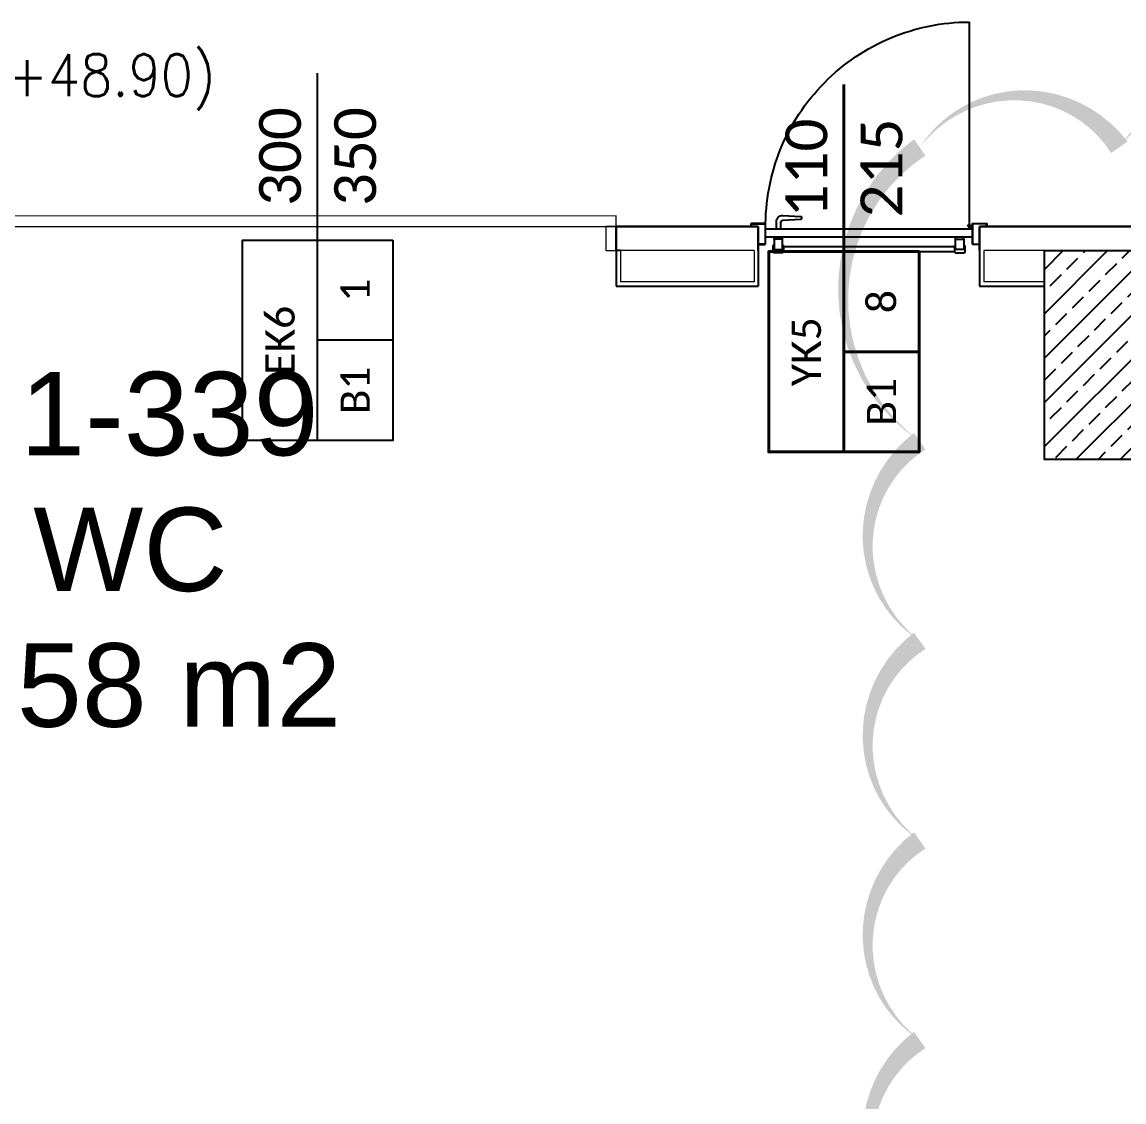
# Model space of a CAD drawing. Header units: metres. Extents: x -20317 to 2216, y -10281 to 3094.
# Drawn here: x -5608 to -5080, y -1154 to -636 of the extents above; entities that cross this region are included whole.
import ezdxf
from ezdxf.enums import TextEntityAlignment as Align

# ---------------------------------------------------------------- set-up
doc = ezdxf.new("R2010")
doc.units = ezdxf.units.M
doc.header["$MEASUREMENT"] = 0
doc.linetypes.add('HIDDEN', pattern=[9.525, 6.35, -3.175])
doc.linetypes.add('HIDDEN2', pattern=[0.1875, 0.125, -0.0625])
doc.layers.get('0').update_dxf_attribs({"color": 30, "lineweight": 0})
for name, color, linetype, lineweight in [('Ag-110', 3, 'Continuous', 30), ('Ag-120', 2, 'Continuous', 9), ('AG-DOOR-NOTATION-FIRE', 1, 'Continuous', 40), ('AG-Wall', 4, 'Continuous', 20), ('AI-040 @ 250', 2, 'Continuous', 20), ('HOLD', 7, 'Continuous', 0)]:
    doc.layers.add(name, color=color, linetype=linetype, lineweight=lineweight)
for name, color, linetype in [('AG-DOOR', 2, 'Continuous'), ('AG-DOOR-NOTATION-ROLLING', 52, 'Continuous'), ('AG-DOOR-OPENING', 9, 'HIDDEN'), ('AG-PLASTER', 73, 'Continuous'), ('V-0_Hatch_Concrete', 252, 'Continuous'), ('V-0_Notation_Level_200', 2, 'Continuous'), ('V-0_Notation_Level_200 @ 1', 2, 'Continuous'), ('V-0_Notation_Level_200 @ 10', 2, 'Continuous'), ('V-0_Notation_Level_200 @ 50', 2, 'Continuous'), ('V-2_Column', 160, 'Continuous')]:
    doc.layers.add(name, color=color, linetype=linetype)
doc.styles.add('$0$ARIAL', font='arial.ttf', dxfattribs={"width": 0.9})
doc.styles.add('CALIBRI LIGHT', font='calibril.ttf')
doc.styles.add('KOT', font='simplex.shx', dxfattribs={"width": 0.9})

# ---------------------------------------------------------------- blocks, each defined once
blk = doc.blocks.new('*U16')
at = {"style": '$0$ARIAL'}
for tag, p in [('NO', (1.676, 0.8)), ('MAHAL', (1.676, -1.8)), ('ALAN', (1.676, -4.4))]:
    blk.add_attdef(tag, text='', height=1.6, dxfattribs=at).set_placement(p, align=Align.MIDDLE_CENTER)
blk = doc.blocks.new('$0$150714_ARSA$0$KOLON 80X120')
at = {"layer": 'V-0_Hatch_Concrete'}
h = blk.add_hatch(dxfattribs=at)
h.set_pattern_fill('ANSI33', color=256, scale=60)
h.set_pattern_definition([(45, (-19036.79, -4512.143), (-10.606602, 10.606602), []), (45, (-19026.183, -4512.143), (-10.606602, 10.606602), [7.5, -3.75])])
h.paths.add_polyline_path([(0, 100), (80, 100), (80, 0), (0, 0)])
blk.add_lwpolyline([(0, 100), (80, 100), (80, 0), (0, 0), (0, 100)])
blk = doc.blocks.new('*U118')
blk.add_lwpolyline([(1000, -450), (2200, -450), (2200, 450), (1000, 450)], close=True)
for points in [[(2200, 0), (0, 0)], [(1600, -450), (1600, 0)]]:
    blk.add_lwpolyline(points)
at = {"style": 'CALIBRI LIGHT'}
for tag, height, p in [('GENİŞLİK', 250, (500, 225)), ('KAPIKODU', 175, (1600, 225)), ('YÜKSEKLİK', 250, (500, -225)), ('KATTAKI.SAYISI', 175, (1300, -225)), ('BULUNDUGU.KAT', 175, (1900, -225))]:
    blk.add_attdef(tag, text='', height=height, dxfattribs=at).set_placement(p, align=Align.MIDDLE_CENTER)
blk = doc.blocks.new('*U35')
h = blk.add_hatch(color=256)
h.paths.add_polyline_path([(0, 0), (248, 0, 0.414214), (0, 248)])
h.paths.add_polyline_path([(0, -248), (0, 0), (-248, 0, 0.414214)])
for p, q in [((0, 503), (0, -536)), ((-547, 0), (2149, 0))]:
    blk.add_line(p, q)
blk.add_circle((0, 0), 248)
at = {"style": 'KOT', "width": 0.9}
blk.add_attdef('BITMIS-KOT', text='', height=400, dxfattribs=at).set_placement((319, 15), align=Align.BOTTOM_LEFT)
blk.add_attdef('KABA-KOT', text='', height=400, dxfattribs=at).set_placement((314, -177), align=Align.TOP_LEFT)
blk = doc.blocks.new('*U247')
at = {"layer": 'V-0_Notation_Level_200 @ 1', "xscale": 0.001, "yscale": 0.001, "zscale": 0.001}
blk.add_blockref('*U35', (-5728.8, -678.61), dxfattribs=at).add_auto_attribs({'BITMIS-KOT': '-3.10 (+48.90)'})
at = {"layer": 'V-0_Notation_Level_200 @ 10', "xscale": 0.01, "yscale": 0.01, "zscale": 0.01}
blk.add_blockref('*U35', (-5728.8, -678.61), dxfattribs=at).add_auto_attribs({'BITMIS-KOT': '-3.10 (+48.90)'})
at = {"layer": 'V-0_Notation_Level_200 @ 50', "xscale": 0.05, "yscale": 0.05, "zscale": 0.05}
blk.add_blockref('*U35', (-5728.8, -678.61), dxfattribs=at).add_auto_attribs({'BITMIS-KOT': '-3.10 (+48.90)'})
blk = doc.blocks.new('YK5')
at = {"linetype": 'HIDDEN2'}
for p, q in [((3.6, 8.68), (6.1, 8.68)), ((4.85, 7.43), (4.85, 9.93))]:
    blk.add_line(p, q, dxfattribs=at)
at = {"color": 122}
for p, q in [((7.52, 2.35), (7.52, 3.35)), ((11.52, 2.35), (11.52, 3.35)), ((94.48, 2.35), (94.48, 3.35)), ((98.48, 2.35), (98.48, 3.35)), ((7.52, -0.65), (7.02, -0.65)), ((7.02, -0.65), (7.02, -3.85)), ((11.72, -4.15), (7.32, -4.15)), ((12.02, -0.65), (11.52, -0.65)), ((12.02, -0.65), (12.02, -3.85)), ((93.98, -1.15), (12.02, -1.15)), ((93.98, -3.65), (12.02, -3.65)), ((93.98, -0.65), (94.48, -0.65)), ((93.98, -0.65), (93.98, -3.85)), ((94.28, -4.15), (98.68, -4.15)), ((98.48, -0.65), (98.98, -0.65)), ((98.98, -0.65), (98.98, -3.85))]:
    blk.add_line(p, q, dxfattribs=at)
at = {"color": 253}
blk.add_lwpolyline([(97.3, 7.8), (97.3, 10.7, 0.414214), (94.3, 13.7), (85.76, 13.22, 0.502224), (85.3, 12.56), (85.59, 11.7), (85.59, 11.7), (94.3, 11.2, -0.414214), (95.3, 10.2), (95.3, 7.8)], format="xyb", dxfattribs=at)
at = {"color": 122}
for points in [[(3.5, 0.15), (3.5, 9.65, 0.414214), (3.3, 9.85), (-3.3, 9.85, 0.414214), (-3.5, 9.65), (-3.5, 8.35), (-3.35, 8.35), (-3.35, 9.65, -0.414214), (-3.3, 9.7), (3.3, 9.7, -0.414214), (3.35, 9.65), (3.35, 0.15), (3.35, 0.15, -0.414214), (3.2, 0), (0, 0), (0, 0), (0, -0.15), (3.2, -0.15, 0.414214), (3.5, 0.15)], [(102.5, 0.15), (102.5, 9.65, -0.414214), (102.7, 9.85), (109.3, 9.85, -0.414214), (109.5, 9.65), (109.5, 8.35), (109.35, 8.35), (109.35, 9.65, 0.414214), (109.3, 9.7), (102.7, 9.7, 0.414214), (102.65, 9.65), (102.65, 0.15), (102.65, 0.15, 0.414214), (102.8, 0), (106, 0), (106, 0), (106, -0.15), (102.8, -0.15, -0.414214), (102.5, 0.15)]]:
    blk.add_lwpolyline(points, format="xyb", dxfattribs=at)
blk.add_lwpolyline([(3.5, 3.35), (102.5, 3.35), (102.5, 7.35), (3.5, 7.35)], close=True)
for points in [[(11.52, 2.35), (7.52, 2.35), (7.52, -2.65), (11.52, -2.65)], [(94.48, 2.35), (98.48, 2.35), (98.48, -2.65), (94.48, -2.65)]]:
    blk.add_lwpolyline(points, close=True, dxfattribs=at)
at = {"linetype": 'HIDDEN2'}
for radius in [0.75, 0.5]:
    blk.add_circle((4.85, 8.68), radius, dxfattribs=at)
at = {"color": 122}
for centre, start, end in [((7.32, -3.85), 180, 270), ((11.72, -3.85), 270, 0), ((94.28, -3.85), 180, 270), ((98.68, -3.85), 270, 0)]:
    blk.add_arc(centre, 0.3, start, end, dxfattribs=at)
at = {"layer": 'AG-DOOR-OPENING', "color": 9, "linetype": 'HIDDEN', "ltscale": 200}
blk.add_line((4.85, 8.68), (4.85, 106.34), dxfattribs=at)
blk.add_arc((4.85, 8.68), 97.66, 359.2209, 90, dxfattribs=at)

msp = doc.modelspace()

# ---------------------------------------------------------------- linework, layer by layer
at = {"layer": 'Ag-110', "ltscale": 1000, "transparency": 33554687}
for p, q in [((-5323.44, -734.28), (-5323.44, -745.78)), ((-5323.44, -734.38), (-5255.44, -734.38)), ((-5255.44, -745.88), (-5255.44, -734.38)), ((-5149.44, -745.88), (-5149.44, -734.38)), ((-5149.44, -734.38), (-4560.43, -734.38))]:
    msp.add_line(p, q, dxfattribs=at)
at = {"layer": 'Ag-120', "ltscale": 0.3, "transparency": 33554687}
for points in [[(-5323.44, -734.28), (-5323.44, -729.28), (-5623.44, -729.38), (-5623.44, -734.38)], [(-5323.44, -734.28), (-5328.44, -734.28), (-5328.44, -745.78), (-5323.44, -745.78)]]:
    msp.add_lwpolyline(points, close=True, dxfattribs=at)
at = {"layer": 'AG-PLASTER'}
for p, q in [((-5323.44, -745.88), (-5323.44, -762.88)), ((-5321.44, -745.88), (-5323.44, -745.88)), ((-5255.44, -745.88), (-5255.44, -762.88)), ((-5149.44, -745.88), (-5149.44, -762.88)), ((-5323.44, -762.88), (-5255.44, -762.88)), ((-5149.44, -762.88), (-5118.44, -762.88))]:
    msp.add_line(p, q, dxfattribs=at)
at = {"layer": 'AG-Wall'}
for p, q in [((-5321.44, -745.88), (-5321.44, -760.88)), ((-5257.44, -745.88), (-5321.44, -745.88)), ((-5257.44, -745.88), (-5257.44, -760.88)), ((-5118.44, -745.88), (-5147.44, -745.88)), ((-5147.44, -745.88), (-5147.44, -760.88)), ((-5257.44, -760.88), (-5321.44, -760.88)), ((-5118.44, -760.88), (-5147.44, -760.88))]:
    msp.add_line(p, q, dxfattribs=at)
at = {"layer": 'HOLD'}
msp.add_lwpolyline([(-5047.79, -1280.41, 0, 9.56, -0.520567), (-5143.38, -1280.41, 0, 9.56, -0.520567), (-5178.14, -1219.56, 0, 9.56, -0.520567), (-5178.14, -1123.97, 0, 9.56, -0.520567), (-5178.14, -1028.37, 0, 9.56, -0.520567), (-5178.14, -932.78, 0, 9.56, -0.520567), (-5178.14, -837.18, 0, 9.56, -0.520567), (-5178.14, -696.4, 0, 9.56, -0.520567), (-5082.54, -696.4, 0, 9.56, -0.520567), (-4986.94, -696.4, 0, 9.56, -0.520567)], format="xyseb", dxfattribs=at)

# ---------------------------------------------------------------- block references
at = {"layer": 'AG-DOOR', "xscale": -1}
msp.add_blockref('YK5', (-5149.44, -742.73), dxfattribs=at)
at = {"layer": 'AG-DOOR-NOTATION-FIRE', "ltscale": 0.3}
ref = msp.add_blockref('*U118', (-5214.44, -666.32), dxfattribs=dict(at, xscale=-0.08000000000000002, yscale=0.08000000000000002, zscale=0.08000000000000002, rotation=90))
ref.add_attrib('BULUNDUGU.KAT', 'B1', dxfattribs={"layer": '0', "height": 14, "rotation": 90, "style": 'CALIBRI LIGHT'}).set_placement((-5196.44, -818.32), align=Align.MIDDLE_CENTER)
ref.add_attrib('KATTAKI.SAYISI', '8', dxfattribs={"layer": '0', "height": 14, "rotation": 90, "style": 'CALIBRI LIGHT'}).set_placement((-5196.44, -770.32), align=Align.MIDDLE_CENTER)
ref.add_attrib('KAPIKODU', 'YK5', dxfattribs={"layer": '0', "height": 14, "rotation": 90, "style": 'CALIBRI LIGHT'}).set_placement((-5232.44, -794.32), align=Align.MIDDLE_CENTER)
ref.add_attrib('YÜKSEKLİK', '215', dxfattribs={"layer": '0', "height": 20, "rotation": 90, "style": 'CALIBRI LIGHT'}).set_placement((-5196.44, -706.32), align=Align.MIDDLE_CENTER)
ref.add_attrib('GENİŞLİK', '110', dxfattribs={"layer": '0', "height": 20, "rotation": 90, "style": 'CALIBRI LIGHT'}).set_placement((-5232.44, -706.32), align=Align.MIDDLE_CENTER)
at = {"layer": 'AG-DOOR-NOTATION-ROLLING', "ltscale": 0.3}
ref = msp.add_blockref('*U118', (-5466.49, -660.85), dxfattribs=dict(at, xscale=-0.08000000000000002, yscale=0.08000000000000002, zscale=0.08000000000000002, rotation=89.99999999999937))
ref.add_attrib('BULUNDUGU.KAT', 'B1', dxfattribs={"layer": '0', "height": 14, "rotation": 90, "style": 'CALIBRI LIGHT'}).set_placement((-5448.49, -812.85), align=Align.MIDDLE_CENTER)
ref.add_attrib('KATTAKI.SAYISI', '1', dxfattribs={"layer": '0', "height": 14, "rotation": 90, "style": 'CALIBRI LIGHT'}).set_placement((-5448.49, -764.85), align=Align.MIDDLE_CENTER)
ref.add_attrib('KAPIKODU', 'EK6', dxfattribs={"layer": '0', "height": 14, "rotation": 90, "style": 'CALIBRI LIGHT'}).set_placement((-5484.49, -788.85), align=Align.MIDDLE_CENTER)
ref.add_attrib('YÜKSEKLİK', '350', dxfattribs={"layer": '0', "height": 20, "rotation": 90, "style": 'CALIBRI LIGHT'}).set_placement((-5448.49, -700.85), align=Align.MIDDLE_CENTER)
ref.add_attrib('GENİŞLİK', '300', dxfattribs={"layer": '0', "height": 20, "rotation": 90, "style": 'CALIBRI LIGHT'}).set_placement((-5484.49, -700.85), align=Align.MIDDLE_CENTER)
at = {"layer": 'AI-040 @ 250', "color": 2, "linetype": 'Continuous', "lineweight": 20, "xscale": 25, "yscale": 25, "zscale": 25}
msp.add_blockref('*U16', (-5598.02, -843.96), dxfattribs=at).add_auto_attribs({'ALAN': '3,58 m2', 'MAHAL': 'WC', 'NO': 'B1-339'})
at = {"layer": 'V-0_Notation_Level_200'}
msp.add_blockref('*U247', (0, 0), dxfattribs=at)
at = {"layer": 'V-2_Column'}
msp.add_blockref('$0$150714_ARSA$0$KOLON 80X120', (-5118.44, -845.88), dxfattribs=at)

doc.saveas('drawing.dxf')
